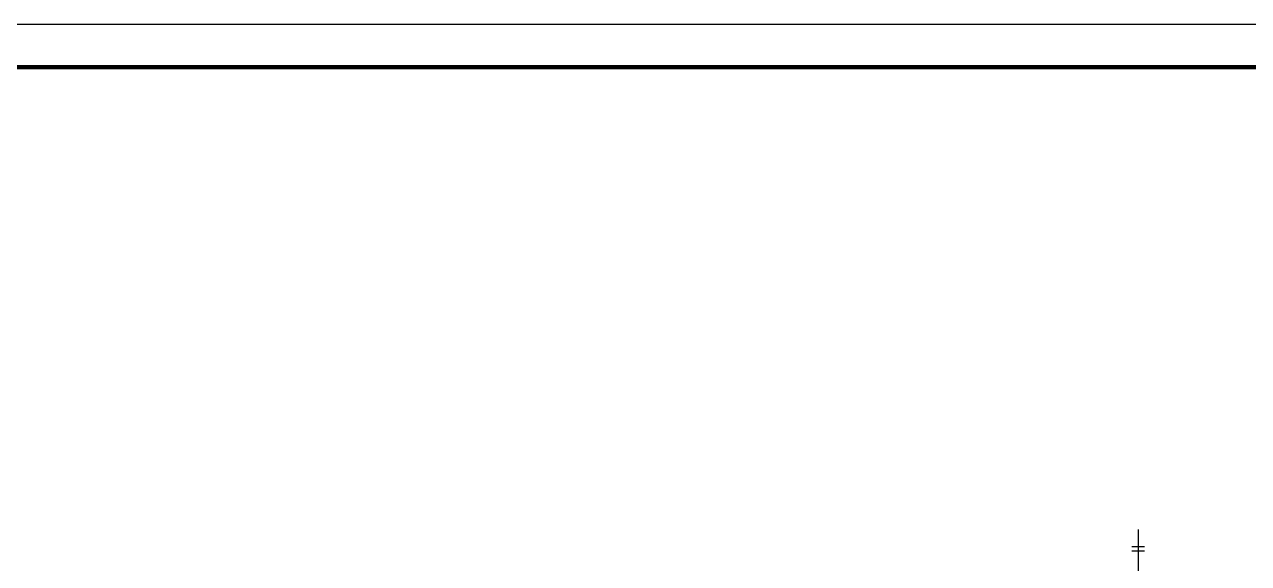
# Model space of a CAD drawing. Extents: x -1307975 to -76406, y -96289 to 379359.
# Drawn here: x -742851 to -714274, y 88604 to 101194 of the extents above; entities that cross this region are included whole.
import ezdxf

# ---------------------------------------------------------------- set-up
doc = ezdxf.new("R2010")
doc.units = 0
doc.header["$LTSCALE"] = 1000
doc.linetypes.add('CENTER', pattern=[2, 1.25, -0.25, 0.25, -0.25])
doc.layers.get('0').update_dxf_attribs({"linetype": 'CONTINUOUS'})
doc.layers.add('-TK', color=7, linetype='CONTINUOUS')
doc.layers.add('THIN', color=7, linetype='CONTINUOUS')

# ---------------------------------------------------------------- blocks, each defined once
blk = doc.blocks.new('A1')
blk.add_lwpolyline([(0, 59400), (0, 0), (84100, 0), (84100, 59400)], close=True)
at = {"const_width": 100}
blk.add_lwpolyline([(2500, 58400), (2500, 1000), (83100, 1000), (83100, 58400)], close=True, dxfattribs=at)

msp = doc.modelspace()

# ---------------------------------------------------------------- linework, layer by layer
at = {"layer": 'THIN', "linetype": 'CENTER'}
msp.add_line((-716850.85, 89396.68), (-716850.85, 65529.75), dxfattribs=at)
at = {"layer": 'THIN'}
for p, q in [((-716700.85, 88993.45), (-717000.85, 88993.45)), ((-716700.85, 88893.45), (-717000.85, 88893.45))]:
    msp.add_line(p, q, dxfattribs=at)

# ---------------------------------------------------------------- block references
at = {"layer": '-TK'}
msp.add_blockref('A1', (-757793.14, 41794.1), dxfattribs=at)

doc.saveas('drawing.dxf')
